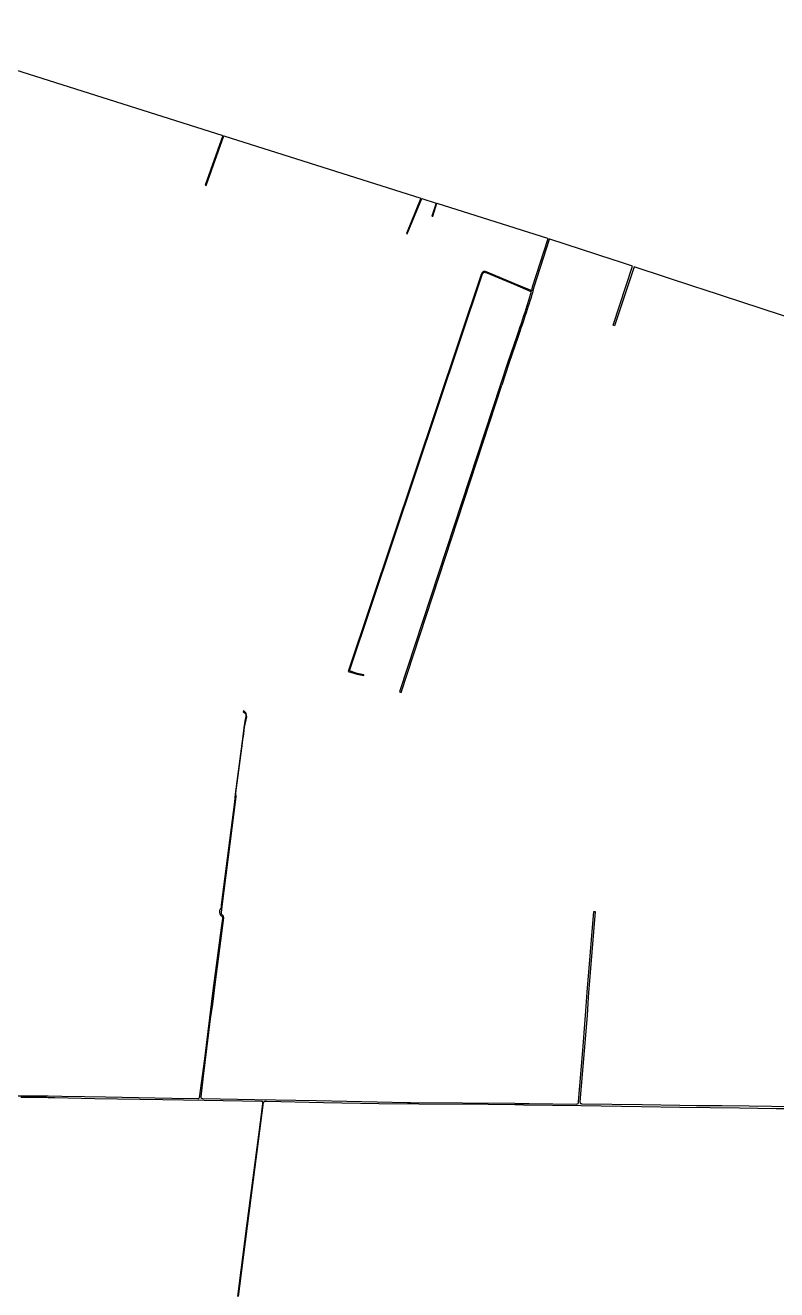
# Model space of a CAD drawing. Extents: x 0 to 349712, y 0 to 6275741.
# Drawn here: x 341614 to 344252, y 6271297 to 6275736 of the extents above; entities that cross this region are included whole.
import ezdxf

# ---------------------------------------------------------------- set-up
doc = ezdxf.new("R2010")
doc.units = 0
doc.header["$LTSCALE"] = 5
doc.layers.add('CALLES-URBANAS', color=6, linetype='Continuous')

msp = doc.modelspace()

# ---------------------------------------------------------------- linework, layer by layer
at = {"layer": 'CALLES-URBANAS'}
for points, elevation in [([(341084.4, 6275736.4), (342308.5, 6275349.1), (342246.2, 6275175.2), (342249, 6275174.2), (342311.4, 6275348.2), (343003.2, 6275129.3), (342952.8, 6275005.8), (342955.5, 6275004.6), (343006.1, 6275128.4), (343056.5, 6275112.3), (343042.2, 6275066.7), (343045.1, 6275065.8), (343059.4, 6275111.4), (343332.9, 6275024.9), (343447.9, 6274988.6), (343447.9, 6274988.6), (343448.2, 6274988.5), (343448.4, 6274988.3), (343448.6, 6274988.1), (343448.8, 6274987.8), (343448.9, 6274987.6), (343449, 6274987.3), (343449, 6274987), (343449, 6274986.7), (343449, 6274986.5), (343394.4, 6274817.5), (343391.3, 6274804.8), (343391.3, 6274804.7), (343390.3, 6274805.1), (343332.9, 6274829.3), (343235.9, 6274870.1), (343235.7, 6274870.2), (343230.3, 6274871.7), (343230, 6274871.7), (343225.1, 6274872.2), (343225, 6274872.2), (343224.7, 6274872.2), (343224.5, 6274872.1), (343224.3, 6274872.1), (343220.4, 6274870.1), (343220.3, 6274870), (343220.1, 6274869.9), (343219.9, 6274869.7), (343219.8, 6274869.6), (343217.1, 6274865.6), (343216.9, 6274865.3), (343215.3, 6274861.3), (343215.3, 6274861.2), (342747.7, 6273467.9), (342779.3, 6273458), (342802.8, 6273453.6), (342803, 6273455.1), (342803.3, 6273456.6), (342779.6, 6273461), (342752.4, 6273469.6), (343218.1, 6274860.2), (343219.7, 6274864), (343222.1, 6274867.6), (343225.3, 6274869.2), (343229.6, 6274868.7), (343234.8, 6274867.3), (343332.9, 6274826), (343389.4, 6274802.3), (343390.5, 6274801.8), (343388.4, 6274793.5), (343385.1, 6274781.7), (343381.4, 6274769.9), (343377.5, 6274758), (343377.5, 6274758), (343375.5, 6274752), (343371.6, 6274740), (343367.7, 6274728.2), (343363.7, 6274716.4), (343363.7, 6274716.3), (343359.7, 6274704.3), (343353.6, 6274686.5), (343349.5, 6274674.5), (343345.5, 6274662.6), (343345.5, 6274662.6), (343339.6, 6274645), (343307.5, 6274550.3), (343282.7, 6274475)], 25853), ([(344408.6, 6274672.5), (343990.3, 6274810.3), (343968.1, 6274817.3), (343752.4, 6274888.4), (343683.4, 6274681.3), (343677.7, 6274683.2), (343746.7, 6274890.3), (343700.4, 6274905.8), (343678.6, 6274912.8), (343456, 6274986), (343455.7, 6274986.1), (343455.4, 6274986.1), (343455.1, 6274986.1), (343454.8, 6274986), (343454.5, 6274985.8), (343454.3, 6274985.7), (343454, 6274985.4), (343453.8, 6274985.2), (343453.7, 6274984.9), (343453.7, 6274984.8), (343399.3, 6274816.5), (343396.1, 6274803.6), (343396.1, 6274803.5), (343393.3, 6274792.2), (343393.3, 6274792.2), (343393.2, 6274792.1), (343389.9, 6274780.3), (343389.9, 6274780.2), (343386.2, 6274768.4), (343386.1, 6274768.3), (343382.2, 6274756.4), (343380.3, 6274750.4), (343376.3, 6274738.4), (343376.3, 6274738.4), (343372.4, 6274726.6), (343372.4, 6274726.6), (343368.4, 6274714.8), (343364.4, 6274702.7), (343364.4, 6274702.7), (343358.3, 6274684.9), (343354.3, 6274672.9), (343350.2, 6274661), (343344.3, 6274643.4), (343344.3, 6274643.4), (343312.4, 6274549.1), (343287.6, 6274473.3)], 25854), ([(343282.7, 6274475), (342928.5, 6273396.5)], 25853), ([(342934.2, 6273394.4), (343287.6, 6274473.3)], 25854), ([(342928.5, 6273396.5), (342934.2, 6273394.4)], 25855), ([(342380.1, 6273240.7), (342381.3, 6273248.7), (342382.6, 6273262.2), (342384, 6273272.2), (342392, 6273308.7), (342391.4, 6273315.2), (342390.2, 6273320.2), (342388.7, 6273322.7), (342385.6, 6273326.2), (342382.7, 6273328.2), (342380.4, 6273329.2), (342378.9, 6273326.7), (342385.8, 6273321.7), (342388.2, 6273316.7), (342388.5, 6273309.7), (342386.6, 6273300.7), (342381.5, 6273269.7), (342377.7, 6273240.7)], 25858), ([(342377.7, 6273240.7), (342350.9, 6273037.2), (342348.3, 6273009.7), (342302.5, 6272649.2), (342301.7, 6272641.7), (342300.9, 6272637.2), (342299.1, 6272633.2), (342297.3, 6272630.2), (342296.7, 6272628.2), (342296.2, 6272624.7), (342296.2, 6272621.2), (342297.4, 6272617.2), (342299.6, 6272612.7), (342301.1, 6272610.7), (342303.1, 6272609.7), (342304.2, 6272608.2), (342306.3, 6272606.2), (342306.9, 6272604.2), (342306.4, 6272600.2), (342302.3, 6272567.7), (342273.3, 6272348.2), (342243.7, 6272107.7), (342224.8, 6271970.7), (342223.9, 6271968.7), (342222.2, 6271967.7), (342220.7, 6271967.7), (342129.1, 6271969.2), (341895.8, 6271973.2), (341822.7, 6271974.2), (341742.5, 6271976.2), (341695.3, 6271976.7), (341674.7, 6271977.2), (341655.6, 6271976.7), (341575.8, 6271977.2)], 26595), ([(343332.9, 6271951.7), (342966.4, 6271953.2), (342955.8, 6271953.2), (342636.4, 6271960.7), (342420.6, 6271964.2), (342237.4, 6271967.2), (342234.1, 6271968.2), (342232.4, 6271969.7), (342231.8, 6271971.7), (342231.5, 6271974.2), (342240.4, 6272047.7), (342265.2, 6272248.7), (342272.3, 6272299.7), (342282.4, 6272378.2), (342311.1, 6272602.7), (342310.7, 6272605.7), (342309.8, 6272608.7), (342308.1, 6272610.7), (342306.1, 6272613.2), (342304.9, 6272614.2), (342303.7, 6272615.7), (342303.5, 6272621.2), (342305.8, 6272642.7), (342354.5, 6273028.2), (342354.2, 6273031.7), (342353.6, 6273037.2), (342354, 6273042.2), (342377.5, 6273216.7), (342378.5, 6273229.2), (342380.1, 6273240.7)], 26593), ([(343332.9, 6271951.7), (343383.9, 6271951.2), (343549.7, 6271949.2), (343551.8, 6271949.7), (343553.6, 6271950.2), (343555.9, 6271951.2), (343556.5, 6271953.7), (343557.1, 6271958.7), (343571.5, 6272136.7), (343581.3, 6272260.7), (343587.1, 6272342.2), (343610, 6272624.7), (343614.6, 6272624.7), (343591.2, 6272340.2), (343590.3, 6272324.7), (343587.1, 6272260.2), (343561.6, 6271957.2), (343562.2, 6271954.7), (343562.3, 6271953.2), (343563.7, 6271951.7), (343566.2, 6271950.7), (343568.8, 6271949.7), (343780.3, 6271947.7), (343911.9, 6271945.2), (343970.6, 6271944.7), (344059.2, 6271943.7), (344155.8, 6271942.7), (344234, 6271941.7), (344324, 6271940.7)], 26613), ([(341599.1, 6271973.2), (341673, 6271973.2), (341688.5, 6271973.2), (341695.2, 6271972.7), (341701.4, 6271972.2), (341717.8, 6271971.7), (341858.1, 6271969.2), (342096.8, 6271965.7), (342242.4, 6271963.2), (342443.9, 6271959.7), (342445.4, 6271959.7), (342446.6, 6271958.7), (342447, 6271957.2), (342447, 6271955.2), (342446.9, 6271951.7), (342441.3, 6271902.7), (342391.2, 6271521.2), (342363.9, 6271310.7), (342359.5, 6271274.2)], 26595), ([(342362.7, 6271273.7), (342367.1, 6271310.2), (342394.4, 6271520.7), (342420.6, 6271719.2), (342450.5, 6271954.2), (342451.5, 6271956.2), (342452.6, 6271957.7), (342453.7, 6271958.7), (342455.3, 6271959.4), (342456.9, 6271959.5), (342461.2, 6271959.7), (342661.1, 6271955.2), (342855.8, 6271951.2), (342996.5, 6271950.2), (343239.9, 6271948.7), (343332.9, 6271947.2)], 26594), ([(343332.9, 6271947.2), (343363.3, 6271946.7), (343566.4, 6271943.7), (343777.5, 6271941.2), (343912, 6271938.7), (344019, 6271937.2), (344122.1, 6271936.2), (344250.3, 6271934.2), (344385.9, 6271933.2)], 26651)]:
    msp.add_lwpolyline(points, dxfattribs=dict(at, elevation=elevation))

doc.saveas('drawing.dxf')
